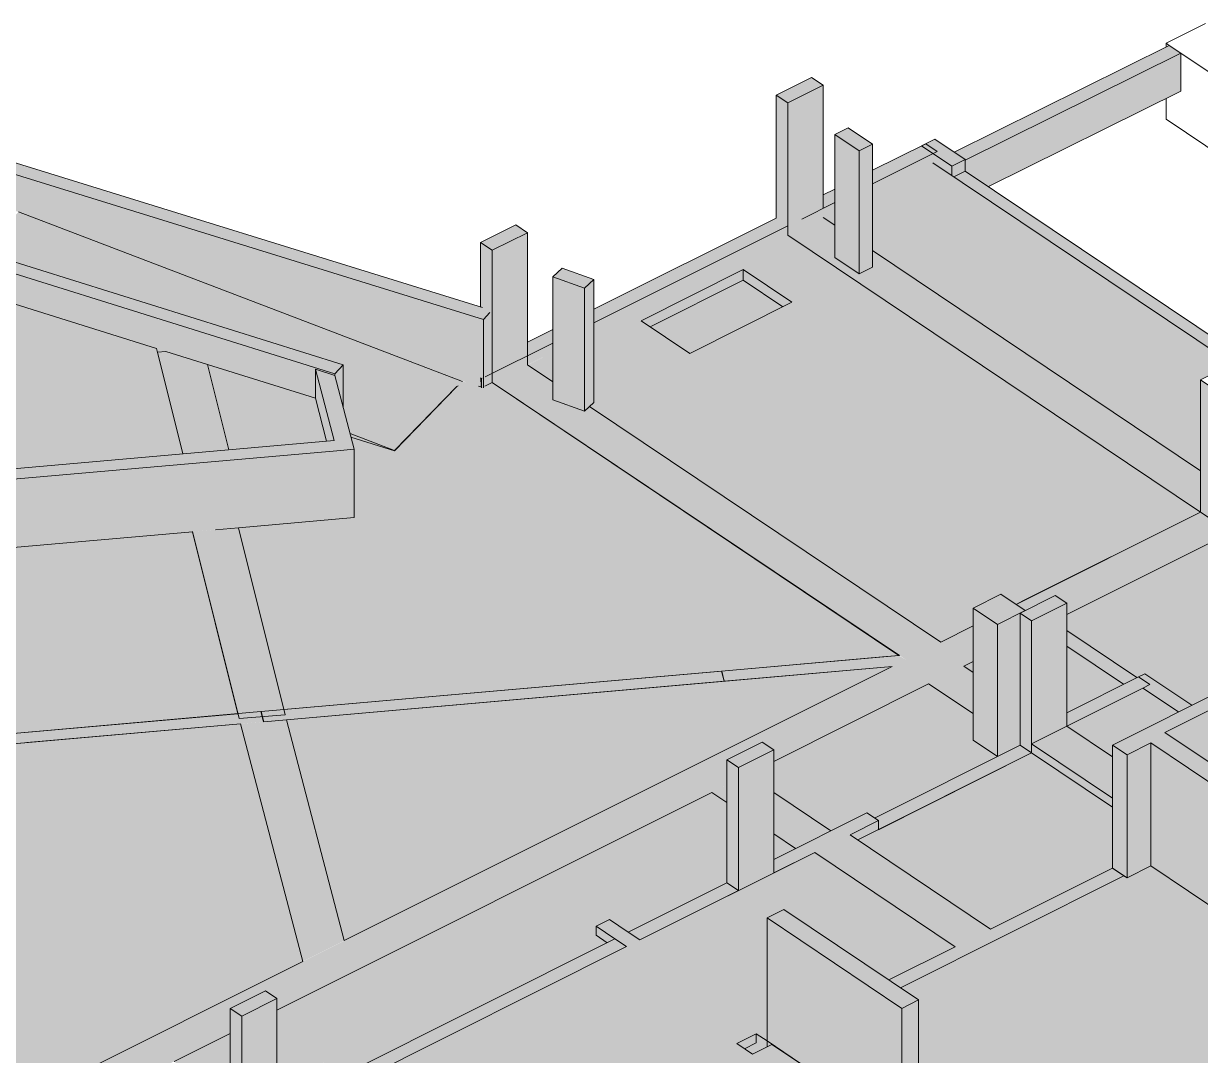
# Model space of a CAD drawing. Extents: x -2131 to 52870, y -3196 to 88043.
# Drawn here: x 15005 to 16270, y 64750 to 65858 of the extents above; entities that cross this region are included whole.
import ezdxf

# ---------------------------------------------------------------- set-up
doc = ezdxf.new("R2010")
doc.units = 0
for name, color, linetype, lineweight in [('A-FLOR', 7, 'Continuous', 25), ('S-BEAM', 7, 'Continuous', 25), ('S-COLS', 7, 'Continuous', 25), ('S-FNDN', 7, 'Continuous', 25)]:
    doc.layers.add(name, color=color, linetype=linetype, lineweight=lineweight)

msp = doc.modelspace()

# ---------------------------------------------------------------- hatches: boundary and pattern name
at = {"layer": 'A-FLOR', "true_color": 0xbfbfbf}
h = msp.add_hatch(color=9, dxfattribs=at)
h.paths.add_polyline_path([(15990.871, 65193.922), (16025.353, 65211.182), (16025.353, 65230.407), (16055.249, 65245.373), (16071.654, 65234.359), (16269.647, 65333.468), (15994.49, 65518.228), (16099.239, 65492.246), (16269.647, 65377.823), (16269.647, 65475.44), (16284.027, 65482.639), (16316.705, 65460.701), (16316.705, 65357.022), (16425.287, 65411.374), (15982.26, 65708.801), (15917.352, 65676.445), (15917.352, 65596.68), (15902.971, 65589.481), (15877.267, 65606.738), (15871.504, 65600.809), (15826.311, 65631.062), (15617.929, 65527.186), (15617.929, 65451.095), (15613.389, 65446.873), (15955.128, 65217.874)], flags=0)
h.paths.add_polyline_path([(15573.933, 65473.312), (15573.933, 65505.255), (15546.963, 65491.385), (15569.24, 65476.457)], flags=0)
h.paths.add_polyline_path([(15720.963, 65503.916), (15668.679, 65539.017), (15778.426, 65593.953), (15830.711, 65558.851), (15820.447, 65553.714)], flags=0)
h.paths.add_polyline_path([(15876.829, 65641.588), (15876.829, 65656.244), (15864.302, 65650), (15868.931, 65646.891)], flags=0)
for points in [[(15404.009, 65399.472), (15470.836, 65468.341), (15472.376, 65469.068), (15477.072, 65473.911), (15000.032, 65655.943), (14958.934, 65613.561), (15348.789, 65491.657), (15349.228, 65444.182), (15356.104, 65417.903), (15363.621, 65415.011)], [(15678.413, 65532.482), (15778.426, 65582.545), (15778.426, 65593.953), (15668.679, 65539.017), (15676.049, 65534.069)], [(15820.977, 65553.979), (15830.711, 65558.851), (15778.426, 65593.953), (15778.426, 65582.545), (15820.447, 65554.334)], [(14716.616, 65355.519), (15176.553, 65395.961), (15148.316, 65509.235), (14923.981, 65579.383), (14716.412, 65356.3)], [(15225.989, 65400.308), (15330.973, 65409.539), (15318.839, 65455.914), (15203.106, 65492.103), (15224.195, 65407.506)], [(15284.997, 65121.281), (15945.597, 65179.433), (15508.349, 65472.477), (15500.91, 65468.753), (15499.314, 65467.022), (15477.072, 65473.911), (15472.376, 65469.068), (15469.873, 65467.348), (15403.861, 65399.472), (15357.1, 65414.094), (15360.527, 65399.345), (15360.527, 65327.662), (15236.256, 65316.736), (15277.388, 65151.793)], [(15404.009, 65399.426), (15404.009, 65399.472), (15356.104, 65417.903), (15357.1, 65414.094), (15403.861, 65399.472)], [(16385.603, 65056.426), (16537.807, 65132.613), (16537.807, 65264.809), (16581.516, 65286.689), (16597.201, 65276.158), (16597.201, 65246.223), (16668.775, 65198.172), (16711.216, 65219.416), (16457.964, 65389.436), (16126.091, 65223.312), (16126.155, 65206.276), (16201.453, 65155.725), (16209.797, 65159.901), (16260.382, 65125.941), (16373.185, 65182.406), (16385.603, 65174.07), (16385.603, 65080.306)], [(14770.725, 65076.011), (15235.562, 65116.93), (15186.795, 65312.386), (14719.65, 65271.215), (14769.601, 65080.306)], [(15349.935, 64873.093), (15938.342, 65167.627), (15287.836, 65110.429), (15308.251, 65032.404)], [(15872.412, 64991.018), (15911.208, 65010.438), (15919.551, 65004.837), (16051.495, 65070.883), (16025.353, 65088.433), (16025.353, 65116.951), (15977.623, 65148.995), (15811.229, 65065.704), (15811.229, 65032.094), (15865.245, 64995.83)], [(16175.072, 65070.565), (16175.072, 65083.238), (16246.001, 65118.742), (16207.834, 65144.366), (16126.091, 65103.449), (16171.881, 65072.707)], [(14884.746, 64640.236), (14946.724, 64671.26), (14946.724, 64690.485), (14976.62, 64705.45), (14993.236, 64694.542), (15305.22, 64850.71), (15238.418, 65106.017), (14773.569, 65065.143), (14883.851, 64643.655)], [(16044.144, 64885.504), (16175.072, 64951.042), (16175.072, 65016.437), (16088.247, 65074.727), (15901.516, 64981.257), (16041.578, 64887.226)], [(15804.012, 64782.156), (15804.012, 64897.499), (15822.177, 64906.591), (15934.978, 64830.863), (16006.297, 64866.562), (15855.329, 64967.915), (15667.422, 64873.856), (15792.501, 64789.883)], [(15657.093, 64520.447), (15950.194, 64667.163), (15870.899, 64720.398), (15849.886, 64709.88), (15824.219, 64727.111), (15845.232, 64737.63), (15809.353, 64761.717), (15788.34, 64751.199), (15771.488, 64762.512), (15792.501, 64773.03), (15653.041, 64866.657), (15359.939, 64719.941), (15407.407, 64688.074), (15407.407, 64698.973), (15451.117, 64720.852), (15466.802, 64710.322), (15466.802, 64680.386), (15554.649, 64621.41), (15554.649, 64589.223), (15654.091, 64522.463)], [(15779.832, 64756.911), (15792.501, 64763.252), (15792.501, 64773.03), (15771.488, 64762.512), (15772.673, 64761.717)]]:
    msp.add_hatch(color=9, dxfattribs=at).paths.add_polyline_path(points, flags=0)
h = msp.add_hatch(color=9, dxfattribs=at)
h.paths.add_polyline_path([(16126.091, 65118.001), (16187.073, 65148.526), (16126.091, 65189.466), (16126.091, 65144.366)], flags=0)
h.paths.add_polyline_path([(16025.353, 65161.301), (16025.353, 65172.886), (16015.467, 65167.938)], flags=0)
h = msp.add_hatch(color=9, dxfattribs=at)
h.paths.add_polyline_path([(15845.018, 64104.938), (16107.247, 64236.205), (16107.247, 64354.914), (15887.116, 64244.724), (15536.484, 64480.121), (15509.426, 64466.576), (15506.203, 64468.74), (15389.864, 64410.505), (15836.826, 64110.437)], flags=0)
h.paths.add_polyline_path([(17008.205, 64287.275), (17008.205, 64398.183), (17016.142, 64402.156), (16823.813, 64531.272), (16823.813, 64411.066), (16958.71, 64320.503)], flags=0)
h.paths.add_polyline_path([(16874.891, 64906.312), (16874.893, 64906.312), (16860.663, 64915.864)], flags=0)
h.paths.add_polyline_path([(16238.207, 64301.761), (16648.794, 64507.294), (16648.794, 64639.472), (16666.96, 64648.565), (16779.746, 64572.846), (16985.996, 64676.092), (16985.996, 64808.263), (17004.161, 64817.356), (17116.942, 64741.641), (17118.795, 64742.569), (17003.464, 64819.994), (16984.713, 64810.608), (16945.387, 64837.009), (16926.316, 64827.463), (16913.357, 64836.162), (16951.181, 64855.096), (16917.373, 64877.792), (16890.884, 64864.532), (16848.403, 64893.052), (16874.891, 64906.312), (16860.664, 64915.863), (16860.663, 64915.864), (16860.663, 64915.865), (16837.136, 64931.66), (16814.43, 64920.295), (16749.402, 64963.952), (16772.107, 64975.317), (16765.903, 64979.482), (16750.755, 64971.899), (16737.684, 64980.675), (16752.832, 64988.257), (16697.978, 65025.083), (16682.83, 65017.501), (16669.759, 65026.276), (16684.907, 65033.858), (16550.224, 65124.277), (16385.603, 65041.874), (16727.673, 64812.224), (16840.477, 64868.69), (16852.894, 64860.353), (16852.894, 64728.157), (16680.326, 64641.776), (16513.016, 64754.099), (16513.016, 64758.534), (16371.058, 64853.838), (16367.273, 64851.944), (16216.302, 64953.298), (16190.758, 64940.512), (16187.49, 64942.705), (15947.398, 64822.524), (15966.919, 64809.419), (15966.919, 64677.146), (15963.2, 64675.285), (16146.963, 64552.267), (16146.963, 64665.928), (16167.399, 64676.157), (16303.011, 64585.114), (16303.021, 64475.233), (16309.651, 64470.782), (16303.011, 64467.458), (16303.011, 64452.906), (16136.915, 64369.764), (16191.73, 64332.964)], flags=0)
h = msp.add_hatch(color=9, dxfattribs=at)
h.paths.add_polyline_path([(15277.629, 64693.292), (15324.798, 64716.903), (15312.881, 64724.903), (15312.881, 64734.681), (15327.262, 64741.879), (15335.605, 64736.278), (15620.363, 64878.817), (15620.363, 64888.595), (15634.744, 64895.794), (15655.004, 64882.192), (15760.967, 64935.233), (15760.967, 65021.487), (15744.705, 65032.404), (15277.629, 64798.603), (15277.629, 64702.965)], flags=0)
h.paths.add_polyline_path([(15227.367, 64702.705), (15227.367, 64773.444), (15167.005, 64743.229), (15209.786, 64714.508)], flags=0)
h.paths.add_polyline_path([(15811.229, 64960.392), (15834.568, 64972.075), (15811.229, 64987.744), (15811.229, 64967.915)], flags=0)
at = {"layer": 'S-BEAM', "true_color": 0xbfbfbf}
for points in [[(15499.314, 65540.357), (15506.196, 65547.823), (15498.266, 65553.169), (14574.674, 65839.213), (14565.721, 65829.498), (15481.922, 65545.743)], [(16016.991, 65711.368), (16248.61, 65826.394), (16236.192, 65834.731), (16005.24, 65720.004), (16016.991, 65712.115)], [(15499.314, 65467.022), (15499.314, 65540.357), (14565.721, 65829.498), (14565.721, 65813.639), (14868.108, 65696.731), (15000.081, 65655.924), (15481.922, 65472.409), (15496.206, 65467.985), (15496.206, 65477.763), (15498.033, 65476.914), (15498.262, 65467.348)], [(16042.048, 65683.07), (16248.61, 65785.653), (16248.61, 65826.394), (16016.991, 65711.142), (16016.991, 65699.892), (16027.713, 65692.694)], [(15339.769, 65481.963), (15348.789, 65491.657), (14320.998, 65813.037), (14311.978, 65803.343), (15245.319, 65511.496)], [(15318.839, 65455.914), (15318.839, 65486.878), (15339.769, 65480.333), (15339.769, 65481.963), (14311.978, 65803.343), (14311.978, 65801.713), (14570.622, 65720.838), (14570.826, 65720.06), (14573.11, 65720.06), (14860.346, 65630.198), (14861.645, 65625.236), (14873.138, 65626.244), (14923.981, 65610.105), (14923.981, 65579.383), (15148.316, 65509.235), (15149.276, 65505.382), (15158.238, 65506.133), (15265.039, 65472.737)], [(16425.287, 65411.374), (16432.477, 65414.973), (16432.929, 65414.67), (16438.033, 65417.225), (16016.991, 65699.892), (16004.696, 65693.738), (16419.925, 65414.973)], [(15499.314, 65467.022), (15501.08, 65468.839), (15501.08, 65478.716), (15506.196, 65484.267), (15506.196, 65547.823), (15499.314, 65540.357), (15499.314, 65467.348)], [(15176.563, 65395.962), (15225.989, 65400.308), (15203.106, 65492.103), (15158.238, 65506.133), (15149.276, 65505.382), (15175.719, 65399.345)], [(15348.789, 65445.86), (15348.789, 65491.657), (15339.769, 65481.963), (15340.206, 65478.663), (15348.716, 65446.136)], [(15953.027, 65174.978), (15990.871, 65193.922), (15613.389, 65446.873), (15607.879, 65441.748), (15573.933, 65454.014), (15573.933, 65473.312), (15546.599, 65491.629), (15508.688, 65472.73), (15946.289, 65179.494)], [(15341.742, 65399.345), (15360.527, 65400.997), (15339.769, 65480.333), (15318.839, 65486.878), (15341.709, 65399.472)], [(15330.973, 65409.539), (15338.892, 65410.235), (15318.839, 65485.43), (15318.839, 65455.914), (15330.791, 65410.235)], [(15497.465, 65467.136), (15497.465, 65476.914), (15496.206, 65477.763), (15496.279, 65467.936), (15497.151, 65467.348)], [(14538.052, 65328.678), (15341.742, 65399.345), (15338.892, 65410.235), (14535.202, 65339.568), (14535.511, 65338.389)], [(14556.808, 65256.993), (15341.742, 65326.011), (15341.742, 65399.345), (14538.052, 65328.678), (14554.224, 65266.868)], [(15176.553, 65395.961), (15176.563, 65395.962), (15175.71, 65399.345)], [(15341.742, 65326.011), (15360.527, 65327.662), (15360.527, 65400.997), (15341.742, 65399.345), (15341.742, 65327.662)], [(16126.091, 65223.312), (16302.324, 65311.528), (16269.647, 65333.467), (16078.913, 65237.992), (16088.65, 65231.455), (16113.673, 65243.981), (16126.091, 65235.645)], [(15249.645, 65112.752), (15262.032, 65113.79), (15260.631, 65119.136), (15284.997, 65121.281), (15236.256, 65316.634), (15186.82, 65312.389), (15235.562, 65116.93), (15260.278, 65119.105), (15256.637, 65116.93)], [(16187.073, 65148.526), (16201.453, 65155.725), (16126.091, 65206.276), (16126.091, 65189.466), (16180.288, 65153.081)], [(15758.168, 65151.793), (15938.405, 65167.659), (15953.027, 65174.978), (15945.597, 65179.433), (15755.316, 65162.683), (15758.161, 65151.822)], [(15945.597, 65179.433), (15946.289, 65179.494), (15945.507, 65179.494)], [(15263.484, 65108.247), (15758.168, 65151.793), (15755.316, 65162.683), (15260.631, 65119.136), (15261.209, 65116.93)], [(16025.353, 65116.951), (16025.353, 65161.301), (16015.467, 65167.938), (15977.623, 65148.995), (16015.467, 65123.588)], [(16126.091, 65103.449), (16215.403, 65148.155), (16202.985, 65156.491), (16126.091, 65118.001), (16126.091, 65108.223)], [(16246.001, 65118.742), (16260.382, 65125.941), (16209.783, 65159.894), (16202.985, 65156.491), (16215.403, 65148.155), (16207.834, 65144.366), (16239.904, 65122.836)], [(14773.569, 65065.143), (15263.122, 65108.247), (15261.678, 65113.76), (15249.645, 65112.752), (15260.278, 65119.105), (14770.725, 65076.011), (14773.284, 65066.233)], [(15305.219, 64850.71), (15349.935, 64873.093), (15287.836, 65110.388), (15238.418, 65106.017), (15304.193, 64854.633)], [(15263.13, 65108.216), (15263.484, 65108.247), (15263.122, 65108.247)], [(16175.072, 65026.215), (16175.072, 65070.565), (16126.091, 65103.449), (16088.247, 65084.505), (16126.091, 65059.099)], [(15923.625, 64992.324), (16088.247, 65074.727), (16075.829, 65083.064), (15919.971, 65004.555), (15923.625, 65002.102), (15923.625, 64997.098)], [(16175.072, 65016.437), (16175.072, 65026.215), (16088.247, 65084.505), (16088.247, 65074.727), (16126.091, 65049.321)], [(15811.229, 64945.84), (15923.625, 65002.102), (15911.208, 65010.438), (15811.229, 64960.392), (15811.229, 64950.615)], [(15901.516, 64981.257), (15923.625, 64992.324), (15923.625, 65002.102), (15893.173, 64986.858), (15897.442, 64983.992)], [(16006.3, 64866.561), (16044.144, 64885.504), (15893.173, 64986.858), (15855.329, 64967.915), (16006.297, 64866.562)], [(15947.398, 64822.524), (16187.49, 64942.705), (16175.072, 64951.042), (16006.3, 64866.561), (16006.297, 64866.559), (15934.981, 64830.861), (15939.816, 64827.615)], [(15667.422, 64873.856), (15773.385, 64926.897), (15760.967, 64935.233), (15655.004, 64882.192), (15663.348, 64876.591)], [(15347.522, 64728.278), (15632.28, 64870.817), (15620.363, 64878.817), (15335.605, 64736.278), (15343.949, 64730.677)], [(15359.939, 64719.941), (15653.041, 64866.657), (15640.623, 64874.994), (15347.522, 64728.278), (15348.023, 64727.941)], [(15804.012, 64765.303), (15804.012, 64782.156), (15667.422, 64873.856), (15653.041, 64866.657), (15803.272, 64765.8)], [(15788.34, 64751.199), (15804.012, 64759.043), (15804.012, 64765.303), (15792.501, 64773.03), (15792.501, 64763.252), (15779.832, 64756.911), (15786.053, 64752.734)]]:
    msp.add_hatch(color=9, dxfattribs=at).paths.add_polyline_path(points, flags=0)
h = msp.add_hatch(color=9, dxfattribs=at)
h.paths.add_polyline_path([(15497.465, 65476.914), (15497.465, 65477.373), (15496.206, 65477.763)], flags=0)
h.paths.add_polyline_path([(15501.08, 65478.716), (15508.754, 65482.542), (15506.196, 65484.267), (15503.126, 65480.936)], flags=0)
h.paths.add_polyline_path([(15546.665, 65501.44), (15573.933, 65515.032), (15573.933, 65529.559), (15546.665, 65515.966), (15546.665, 65503.916)], flags=0)
h.paths.add_polyline_path([(15617.929, 65536.964), (15826.311, 65640.84), (15813.892, 65649.176), (15617.929, 65551.491)], flags=0)
h.paths.add_polyline_path([(15841.28, 65648.302), (15876.829, 65666.099), (15876.829, 65680.549), (15864.18, 65674.244), (15864.18, 65659.767), (15852.729, 65654.034)], flags=0)
h.paths.add_polyline_path([(15917.352, 65686.223), (15986.896, 65720.89), (15974.509, 65729.241), (15917.352, 65700.749), (15917.352, 65686.387)], flags=0)
h = msp.add_hatch(color=9, dxfattribs=at)
h.paths.add_polyline_path([(15497.465, 65467.136), (15498.033, 65467.419), (15498.033, 65477.197), (15497.465, 65476.914), (15497.465, 65467.348)], flags=0)
h.paths.add_polyline_path([(15501.08, 65468.839), (15573.933, 65505.255), (15573.933, 65515.032), (15501.08, 65478.716), (15501.08, 65472.692)], flags=0)
h.paths.add_polyline_path([(15720.963, 65503.916), (15820.977, 65553.979), (15778.426, 65582.545), (15678.413, 65532.482), (15718.525, 65505.553)], flags=0)
h.paths.add_polyline_path([(15617.929, 65527.186), (15826.311, 65631.062), (15826.311, 65640.84), (15617.929, 65536.964)], flags=0)
h.paths.add_polyline_path([(15841.28, 65638.524), (15876.829, 65656.244), (15876.829, 65666.022), (15841.28, 65648.302)], flags=0)
h.paths.add_polyline_path([(15917.352, 65676.445), (15982.26, 65708.801), (15982.26, 65718.579), (15917.352, 65686.223)], flags=0)
h = msp.add_hatch(color=9, dxfattribs=at)
h.paths.add_polyline_path([(16269.647, 65333.468), (16269.647, 65377.823), (16099.239, 65492.246), (15994.49, 65518.228), (16258.929, 65340.665)], flags=0)
h.paths.add_polyline_path([(15871.504, 65600.809), (15877.267, 65606.738), (15876.829, 65607.032), (15876.829, 65641.588), (15863.987, 65649.843), (15826.418, 65631.083), (15830.711, 65628.201)], flags=0)
h = msp.add_hatch(color=9, dxfattribs=at)
h.paths.add_polyline_path([(14883.95, 64617.063), (14946.724, 64648.485), (14946.724, 64671.26), (14856.173, 64625.933), (14857.96, 64624.734), (14866.426, 64628.828), (14880.868, 64619.133)], flags=0)
h.paths.add_polyline_path([(15009.998, 64664.637), (15227.367, 64773.444), (15227.367, 64800.329), (15265.211, 64819.272), (15277.629, 64810.935), (15277.629, 64798.603), (15760.967, 65040.545), (15760.967, 65067.429), (15798.811, 65086.373), (15811.229, 65078.036), (15811.229, 65065.704), (16025.353, 65172.886), (16025.353, 65211.182), (14993.236, 64694.295), (15002.762, 64687.9), (15002.762, 64669.495), (15008.716, 64665.497)], flags=0)
h.paths.add_polyline_path([(16081.392, 65227.822), (16088.247, 65231.726), (16078.913, 65237.992), (16071.654, 65234.359), (16081.389, 65227.824)], flags=0)
h = msp.add_hatch(color=9, dxfattribs=at)
h.paths.add_polyline_path([(15834.568, 64972.075), (15872.412, 64991.018), (15811.229, 65032.094), (15811.229, 64987.744)], flags=0)
h.paths.add_polyline_path([(15760.967, 65021.487), (15760.967, 65040.545), (15744.705, 65032.404), (15751.266, 65027.999)], flags=0)
at = {"layer": 'S-COLS', "true_color": 0x8080ff}
for points in [[(15826.339, 65773.017), (15864.18, 65791.963), (15851.761, 65800.298), (15813.92, 65781.353)], [(15508.754, 65614.738), (15546.599, 65633.681), (15534.277, 65641.987), (15496.366, 65623.089), (15508.268, 65615.066)]]:
    msp.add_hatch(color=171, dxfattribs=at).paths.add_polyline_path(points, flags=0)
at = {"layer": 'S-COLS', "true_color": 0xc0c0c0}
for points in [[(15826.339, 65631.044), (15826.339, 65773.017), (15813.92, 65781.353), (15813.92, 65649.157), (15826.311, 65640.84), (15826.311, 65631.062)], [(15826.339, 65631.044), (15841.28, 65638.524), (15841.28, 65648.302), (15864.18, 65659.767), (15864.18, 65791.963), (15826.339, 65773.017), (15826.339, 65631.076)], [(15902.971, 65589.481), (15902.971, 65721.677), (15876.829, 65739.228), (15877.267, 65606.738)], [(16002.61, 65704.916), (16016.598, 65712.378), (15984.27, 65734.031), (15974.59, 65729.186), (15986.896, 65720.89), (15982.26, 65718.579), (15996.701, 65708.884)], [(15902.971, 65589.481), (15917.352, 65596.68), (15917.352, 65728.876), (15902.971, 65721.677), (15902.971, 65633.175)], [(16002.61, 65695.138), (16002.61, 65704.916), (15982.26, 65718.579), (15982.26, 65708.801), (16002.268, 65695.368)], [(16004.696, 65693.738), (16016.991, 65699.892), (16016.991, 65712.115), (16002.61, 65704.584), (16002.61, 65695.138), (16003.278, 65694.69)], [(15508.754, 65482.542), (15546.665, 65501.44), (15546.599, 65633.603), (15508.754, 65614.738), (15508.754, 65491.385)], [(15508.754, 65482.542), (15508.754, 65614.738), (15496.366, 65623.089), (15496.366, 65553.757), (15499.314, 65552.462), (15506.196, 65547.823), (15506.196, 65484.267), (15508.268, 65482.87)], [(15607.879, 65441.748), (15607.879, 65573.944), (15573.933, 65586.21), (15573.933, 65454.014), (15601.144, 65444.182)], [(15607.879, 65441.748), (15617.929, 65451.095), (15617.929, 65583.291), (15607.879, 65573.944), (15607.879, 65443.807)], [(16302.324, 65311.528), (16302.324, 65453.502), (16269.647, 65475.44), (16269.648, 65333.465), (16284.027, 65323.812)], [(16088.247, 65074.727), (16088.247, 65216.701), (16075.829, 65225.038), (16075.829, 65083.064), (16086.151, 65076.134)], [(16088.247, 65084.505), (16126.091, 65103.449), (16126.091, 65235.645), (16088.247, 65216.701), (16088.247, 65092.229)], [(16344.003, 65021.05), (16385.603, 65041.874), (16385.603, 65174.07), (16231.2, 65096.781), (16329.697, 65030.654)], [(15773.385, 64926.897), (15811.229, 64945.84), (15811.229, 65078.036), (15773.385, 65059.093), (15773.385, 64931.671)], [(16190.758, 64940.512), (16190.758, 65072.707), (16175.072, 65083.238), (16175.072, 64951.042), (16188.703, 64941.891)], [(16190.758, 64940.512), (16216.302, 64953.298), (16216.302, 65085.494), (16190.758, 65072.707), (16190.758, 64942.705)], [(16367.273, 64851.944), (16367.273, 64984.14), (16216.302, 65085.494), (16216.302, 64953.298), (16352.323, 64861.981)], [(15773.385, 64926.897), (15773.385, 65059.093), (15760.967, 65067.429), (15761.375, 64934.96), (15769.311, 64929.632)], [(15948.754, 64668.13), (15948.754, 64800.326), (15804.012, 64897.499), (15804.012, 64765.303), (15935.21, 64677.223)], [(15653.041, 64866.657), (15667.422, 64873.856), (15634.744, 64895.794), (15620.363, 64888.595), (15649.493, 64869.039)], [(15632.28, 64870.817), (15640.623, 64874.994), (15620.363, 64888.595), (15620.363, 64878.817), (15630.493, 64872.017)], [(15239.785, 64659.796), (15277.629, 64678.74), (15277.629, 64810.935), (15239.785, 64791.992), (15239.785, 64664.571)], [(15948.754, 64668.13), (15966.919, 64677.223), (15966.919, 64809.419), (15948.754, 64800.326), (15948.754, 64675.285)], [(15239.785, 64659.796), (15239.785, 64791.992), (15227.367, 64800.329), (15227.367, 64668.133), (15235.711, 64662.531)]]:
    msp.add_hatch(color=9, dxfattribs=at).paths.add_polyline_path(points, flags=0)
at = {"layer": 'S-COLS', "lineweight": 9, "true_color": 0x8080ff}
for points in [[(15902.971, 65721.677), (15917.352, 65728.876), (15891.209, 65746.426), (15876.829, 65739.228), (15892.249, 65728.876)], [(15607.879, 65573.944), (15617.929, 65583.291), (15583.983, 65595.557), (15573.933, 65586.21), (15582.01, 65583.291)], [(16051.495, 65212.857), (16081.389, 65227.824), (16055.249, 65245.373), (16025.353, 65230.407), (16051.492, 65212.859)], [(16088.247, 65216.701), (16126.091, 65235.645), (16113.673, 65243.981), (16075.829, 65225.038), (16081.392, 65221.303)], [(16367.273, 64984.14), (16385.438, 64993.232), (16231.2, 65096.781), (16385.603, 65174.07), (16373.185, 65182.406), (16175.072, 65083.238), (16190.758, 65072.707), (16216.302, 65085.494), (16358.805, 64989.825)], [(15773.385, 65059.093), (15811.229, 65078.036), (15798.811, 65086.373), (15760.967, 65067.429), (15768.802, 65062.169)], [(15948.754, 64800.326), (15966.919, 64809.419), (15822.177, 64906.591), (15804.012, 64897.499), (15930.103, 64812.848)], [(15239.785, 64791.992), (15277.629, 64810.935), (15265.211, 64819.272), (15227.367, 64800.329), (15237.682, 64793.404)]]:
    msp.add_hatch(color=171, dxfattribs=at).paths.add_polyline_path(points, flags=0)
at = {"layer": 'S-COLS', "true_color": 0x0080ff}
for points in [[(16051.495, 65070.883), (16051.492, 65212.859), (16025.353, 65230.407), (16025.353, 65088.433), (16049.687, 65072.097)], [(16051.495, 65070.883), (16075.829, 65083.064), (16075.829, 65225.038), (16051.495, 65212.857), (16051.495, 65074.727)]]:
    msp.add_hatch(color=150, dxfattribs=at).paths.add_polyline_path(points, flags=0)
at = {"layer": 'S-COLS', "true_color": 0xc0c0c0}
h = msp.add_hatch(color=9, dxfattribs=at)
h.paths.add_polyline_path([(15849.886, 64709.88), (15870.899, 64720.398), (15845.232, 64737.63), (15845.232, 64727.852), (15832.563, 64721.51), (15840.128, 64716.43)], flags=0)
h.paths.add_polyline_path([(15804.012, 64759.043), (15809.353, 64761.717), (15804.012, 64765.303), (15804.012, 64761.717)], flags=0)

# ---------------------------------------------------------------- linework, layer by layer
at = {"layer": 'A-FLOR', "lineweight": 9}
for p, q in [((16425.287, 65411.374), (15982.26, 65708.801)), ((15477.072, 65473.911), (15000.032, 65655.943)), ((15668.679, 65539.017), (15778.426, 65593.953)), ((15778.426, 65593.953), (15830.711, 65558.851)), ((15778.426, 65582.545), (15778.426, 65593.953)), ((15148.316, 65509.235), (14923.981, 65579.383)), ((15778.426, 65582.545), (15678.413, 65532.482)), ((15820.977, 65553.979), (15778.426, 65582.545)), ((15830.711, 65558.851), (15720.963, 65503.916)), ((15720.963, 65503.916), (15668.679, 65539.017)), ((15176.553, 65395.961), (15148.316, 65509.235)), ((15318.839, 65455.914), (15203.106, 65492.103)), ((15203.106, 65492.103), (15225.989, 65400.308)), ((15546.599, 65491.629), (15573.933, 65473.312)), ((15470.836, 65468.341), (15404.009, 65399.426)), ((15404.009, 65399.472), (15470.753, 65468.302)), ((15470.753, 65468.302), (15472.376, 65469.068)), ((15496.279, 65467.936), (15494.212, 65468.603)), ((15498.163, 65467.379), (15498.102, 65467.348)), ((15508.778, 65472.692), (15500.91, 65468.753)), ((15945.597, 65179.433), (15508.778, 65472.692)), ((15330.973, 65409.539), (15318.839, 65455.914)), ((15613.389, 65446.873), (15990.871, 65193.922)), ((15356.104, 65417.903), (15404.009, 65399.472)), ((15404.009, 65399.426), (15357.1, 65414.094)), ((16457.964, 65389.436), (16126.091, 65223.312)), ((15360.527, 65327.662), (15236.256, 65316.736)), ((16071.654, 65234.359), (16269.647, 65333.467)), ((15236.256, 65316.736), (15284.997, 65121.281)), ((15186.82, 65312.389), (14719.625, 65271.309)), ((15235.562, 65116.93), (15186.82, 65312.389)), ((15990.871, 65193.922), (16025.353, 65211.182)), ((16126.091, 65206.319), (16201.453, 65155.725)), ((16187.073, 65148.526), (16126.091, 65189.466)), ((15779.328, 65164.797), (15945.597, 65179.433)), ((15284.997, 65121.281), (15779.329, 65164.797)), ((15938.342, 65167.627), (15287.836, 65110.429)), ((15349.935, 64873.093), (15938.342, 65167.627)), ((16025.353, 65172.886), (16015.467, 65167.938)), ((16015.467, 65167.938), (16025.353, 65161.301)), ((15977.623, 65148.995), (15811.229, 65065.704)), ((16025.353, 65116.951), (15977.623, 65148.995)), ((16207.834, 65144.366), (16126.091, 65103.449)), ((16246.001, 65118.742), (16207.834, 65144.366)), ((14770.725, 65076.011), (15235.562, 65116.93)), ((15238.418, 65106.017), (15008.716, 65085.82)), ((15305.22, 64850.71), (15238.418, 65106.017)), ((15287.836, 65110.429), (15349.935, 64873.093)), ((16126.091, 65103.449), (16175.072, 65070.565)), ((15005.996, 65085.581), (14773.569, 65065.143)), ((16088.247, 65074.727), (15901.516, 64981.257)), ((15919.551, 65004.837), (16075.829, 65083.064)), ((16175.072, 65016.437), (16088.247, 65074.727)), ((15744.705, 65032.404), (15277.629, 64798.603)), ((15760.967, 65021.487), (15744.705, 65032.404)), ((15811.229, 65032.094), (15872.412, 64991.018)), ((15834.568, 64972.075), (15811.229, 64987.744)), ((15855.329, 64967.915), (15667.422, 64873.856)), ((16006.297, 64866.562), (15855.329, 64967.915)), ((16216.302, 64953.298), (16190.758, 64940.512)), ((16367.273, 64851.944), (16216.302, 64953.298)), ((16187.49, 64942.705), (15947.398, 64822.524)), ((16190.758, 64940.512), (16187.49, 64942.705)), ((15653.041, 64866.657), (15359.939, 64719.941)), ((15934.978, 64830.863), (16006.297, 64866.562)), ((14993.025, 64694.437), (15305.22, 64850.71)), ((15227.367, 64773.444), (15167.005, 64743.229)), ((15771.488, 64762.512), (15792.501, 64773.03)), ((15792.501, 64773.03), (15792.501, 64763.252)), ((15788.34, 64751.199), (15771.488, 64762.512)), ((15792.501, 64763.252), (15779.832, 64756.911)), ((15809.353, 64761.717), (15788.34, 64751.199)), ((15845.232, 64737.63), (15809.353, 64761.717))]:
    msp.add_line(p, q, dxfattribs=at)
at = {"layer": 'S-BEAM', "lineweight": 9}
for p, q in [((15498.266, 65553.169), (14574.674, 65839.213)), ((16236.192, 65834.731), (16005.212, 65720.022)), ((16236.192, 65834.731), (16248.61, 65826.394)), ((14565.721, 65829.498), (15499.314, 65540.357)), ((16248.61, 65826.394), (16016.991, 65711.368)), ((16248.61, 65826.394), (16248.61, 65785.653)), ((15348.789, 65491.657), (14320.998, 65813.037)), ((14311.978, 65803.343), (15339.769, 65481.963)), ((16042.048, 65683.07), (16248.61, 65785.653)), ((15917.352, 65700.749), (15974.509, 65729.241)), ((15986.896, 65720.89), (15917.352, 65686.223)), ((15974.509, 65729.241), (15986.896, 65720.89)), ((16016.991, 65699.892), (16004.696, 65693.738)), ((16016.991, 65699.892), (16438.033, 65417.225)), ((15864.18, 65674.244), (15876.829, 65680.549)), ((15876.829, 65666.022), (15841.28, 65648.302)), ((15617.929, 65551.491), (15813.974, 65649.217)), ((15876.829, 65641.588), (15864.302, 65650)), ((15826.339, 65640.854), (15617.929, 65536.964)), ((15826.391, 65631.102), (16269.647, 65333.468)), ((16269.647, 65377.823), (15917.352, 65614.378)), ((15506.196, 65547.823), (15499.314, 65540.357)), ((15499.314, 65540.357), (15499.314, 65467.022)), ((15546.61, 65515.939), (15573.933, 65529.559)), ((15149.276, 65505.382), (15158.238, 65506.133)), ((15149.276, 65505.382), (15176.563, 65395.962)), ((15158.238, 65506.133), (15203.108, 65492.102)), ((15573.933, 65515.032), (15501.08, 65478.716)), ((15203.108, 65492.102), (15225.999, 65400.309)), ((15348.789, 65491.657), (15339.769, 65481.963)), ((15348.789, 65445.86), (15348.789, 65491.657)), ((15573.933, 65473.312), (15546.963, 65491.385)), ((15339.769, 65480.333), (15318.839, 65486.878)), ((15318.839, 65486.878), (15338.892, 65410.235)), ((15318.839, 65486.878), (15318.839, 65455.914)), ((15339.769, 65481.963), (15339.769, 65480.333)), ((15360.527, 65400.997), (15339.769, 65480.333)), ((15497.465, 65476.914), (15496.206, 65477.763)), ((15498.033, 65477.197), (15497.465, 65476.914)), ((15497.465, 65467.136), (15497.465, 65476.914)), ((15508.688, 65472.73), (15946.289, 65179.494)), ((15990.871, 65193.922), (15613.389, 65446.873)), ((15338.892, 65410.235), (14716.616, 65355.519)), ((14538.052, 65328.678), (15341.742, 65399.345)), ((15341.742, 65399.345), (15360.527, 65400.997)), ((15360.527, 65400.997), (15360.527, 65327.662)), ((16269.647, 65333.467), (16078.913, 65237.992)), ((16302.324, 65311.528), (16269.647, 65333.467)), ((15211.699, 65314.576), (15236.28, 65316.636)), ((15286.357, 65115.828), (15236.28, 65316.636)), ((15186.795, 65312.489), (15236.871, 65111.681)), ((16126.091, 65223.312), (16302.324, 65311.528)), ((16078.913, 65237.992), (16071.654, 65234.359)), ((16025.353, 65211.182), (15990.871, 65193.922)), ((16201.453, 65155.725), (16126.091, 65206.319)), ((16126.091, 65189.466), (16187.073, 65148.526)), ((15927.987, 65177.883), (15779.329, 65164.797)), ((15945.597, 65179.433), (15927.987, 65177.883)), ((15946.289, 65179.494), (15945.597, 65179.433)), ((15755.316, 65162.683), (15260.631, 65119.136)), ((15938.342, 65167.627), (15349.935, 64873.093)), ((15779.329, 65164.797), (15755.252, 65162.677)), ((15755.252, 65162.677), (15758.104, 65151.788)), ((15758.168, 65151.793), (15755.316, 65162.683)), ((15758.104, 65151.788), (15938.405, 65167.659)), ((15938.405, 65167.659), (15938.342, 65167.627)), ((16015.467, 65167.938), (16025.353, 65172.886)), ((16025.353, 65161.301), (16015.467, 65167.938)), ((15263.484, 65108.247), (15758.168, 65151.793)), ((15811.229, 65065.704), (15977.623, 65148.995)), ((15977.623, 65148.995), (16025.353, 65116.951)), ((16202.985, 65156.491), (16126.091, 65118.001)), ((16209.797, 65159.901), (16202.985, 65156.491)), ((16202.985, 65156.491), (16215.403, 65148.155)), ((16202.985, 65156.491), (16215.403, 65148.155)), ((16260.382, 65125.941), (16209.797, 65159.901)), ((16126.091, 65103.449), (16207.834, 65144.366)), ((16215.403, 65148.155), (16207.834, 65144.366)), ((16207.834, 65144.366), (16215.403, 65148.155)), ((16207.834, 65144.366), (16246.001, 65118.742)), ((15260.278, 65119.105), (14770.725, 65076.011)), ((15236.871, 65111.681), (15286.357, 65115.828)), ((15263.13, 65108.216), (15260.278, 65119.105)), ((15260.631, 65119.136), (15263.484, 65108.247)), ((14773.575, 65065.121), (15238.412, 65106.04)), ((15238.412, 65106.042), (15305.219, 64850.71)), ((15287.846, 65110.389), (15263.484, 65108.247)), ((15349.935, 64873.093), (15287.846, 65110.389)), ((16126.091, 65103.449), (16088.247, 65084.505)), ((16175.072, 65070.565), (16126.091, 65103.449)), ((16075.829, 65083.064), (15919.552, 65004.837)), ((15923.625, 64992.324), (16088.247, 65074.727)), ((16088.247, 65074.727), (16075.829, 65083.064)), ((16088.247, 65084.505), (16175.072, 65026.215)), ((16088.247, 65084.505), (16088.247, 65074.727)), ((15277.629, 64798.603), (15744.705, 65032.404)), ((15744.705, 65032.404), (15760.967, 65021.487)), ((15872.412, 64991.018), (15811.229, 65032.094)), ((15911.208, 65010.438), (15811.229, 64960.392)), ((15911.208, 65010.438), (15923.625, 65002.102)), ((15893.173, 64986.858), (15923.625, 65002.102)), ((15923.625, 65002.102), (15923.625, 64992.324)), ((15811.229, 64987.744), (15834.568, 64972.075)), ((16044.144, 64885.504), (15893.173, 64986.858)), ((15811.229, 64945.84), (15855.329, 64967.915)), ((15855.329, 64967.915), (16006.3, 64866.561)), ((16175.072, 64951.042), (16044.144, 64885.504)), ((16187.49, 64942.705), (16175.072, 64951.042)), ((15760.967, 64935.233), (15655.004, 64882.192)), ((15760.967, 64935.233), (15773.385, 64926.897)), ((15947.398, 64822.524), (16187.49, 64942.705)), ((15667.422, 64873.856), (15773.385, 64926.897)), ((15640.623, 64874.994), (15347.522, 64728.278)), ((15632.28, 64870.817), (15620.363, 64878.817)), ((15640.623, 64874.994), (15653.041, 64866.657)), ((15667.422, 64873.856), (15655.004, 64882.192)), ((15359.939, 64719.941), (15653.041, 64866.657)), ((16006.3, 64866.561), (15934.981, 64830.861)), ((15305.219, 64850.71), (14993.025, 64694.437)), ((15167.005, 64743.229), (15227.367, 64773.444)), ((15804.012, 64765.303), (15792.501, 64773.03)), ((15804.012, 64759.043), (15804.012, 64765.303))]:
    msp.add_line(p, q, dxfattribs=at)
at = {"layer": 'S-COLS', "lineweight": 18}
for p, q in [((15851.761, 65800.298), (15813.92, 65781.353)), ((15864.18, 65791.963), (15851.761, 65800.298)), ((15813.92, 65781.353), (15826.339, 65773.017)), ((15826.339, 65773.017), (15864.18, 65791.963)), ((15891.209, 65746.426), (15876.829, 65739.228)), ((15917.352, 65728.876), (15891.209, 65746.426)), ((15876.829, 65739.228), (15902.971, 65721.677)), ((15902.971, 65721.677), (15917.352, 65728.876)), ((15534.277, 65641.987), (15496.366, 65623.089)), ((15508.754, 65614.738), (15546.665, 65633.636)), ((15546.665, 65633.636), (15534.277, 65641.987)), ((15496.366, 65623.089), (15508.754, 65614.738)), ((15583.983, 65595.557), (15573.933, 65586.21)), ((15617.929, 65583.291), (15583.983, 65595.557)), ((15573.933, 65586.21), (15607.879, 65573.944)), ((15607.879, 65573.944), (15617.929, 65583.291)), ((16284.027, 65482.639), (16269.647, 65475.44)), ((16269.647, 65475.44), (16302.324, 65453.502)), ((16055.249, 65245.373), (16025.353, 65230.407)), ((16081.392, 65227.822), (16055.249, 65245.373)), ((16113.673, 65243.981), (16075.829, 65225.038)), ((16126.091, 65235.645), (16113.673, 65243.981)), ((16025.353, 65230.407), (16051.495, 65212.857)), ((16051.495, 65212.857), (16081.392, 65227.822)), ((16075.829, 65225.038), (16088.247, 65216.701)), ((16088.247, 65216.701), (16126.091, 65235.645)), ((16373.185, 65182.406), (16175.072, 65083.238)), ((16231.2, 65096.781), (16385.603, 65174.07)), ((15798.811, 65086.373), (15760.967, 65067.429)), ((15811.229, 65078.036), (15798.811, 65086.373)), ((16385.438, 64993.232), (16231.2, 65096.781)), ((15773.385, 65059.093), (15811.229, 65078.036)), ((16175.072, 65083.238), (16190.758, 65072.707)), ((16190.758, 65072.707), (16216.302, 65085.494)), ((16216.302, 65085.494), (16367.273, 64984.14)), ((15760.967, 65067.429), (15773.385, 65059.093)), ((15822.177, 64906.591), (15804.012, 64897.499)), ((15804.012, 64897.499), (15948.754, 64800.326)), ((15966.919, 64809.419), (15822.177, 64906.591)), ((15265.211, 64819.272), (15227.367, 64800.329)), ((15239.785, 64791.992), (15277.629, 64810.935)), ((15277.629, 64810.935), (15265.211, 64819.272)), ((15948.754, 64800.326), (15966.919, 64809.419)), ((15227.367, 64800.329), (15239.785, 64791.992))]:
    msp.add_line(p, q, dxfattribs=at)
at = {"layer": 'S-COLS', "lineweight": 9}
for p, q in [((15813.92, 65781.353), (15813.92, 65649.157)), ((15864.18, 65791.963), (15864.18, 65659.717)), ((15826.339, 65773.017), (15826.339, 65631.044)), ((15876.829, 65739.228), (15876.829, 65607.032)), ((15969.932, 65726.854), (15984.313, 65734.053)), ((15984.313, 65734.053), (16016.991, 65712.115)), ((15902.971, 65721.677), (15902.971, 65589.481)), ((15917.352, 65596.68), (15917.352, 65728.876)), ((16002.61, 65704.916), (15969.932, 65726.854)), ((16016.991, 65712.115), (16002.61, 65704.916)), ((16016.991, 65712.115), (16016.991, 65699.892)), ((16002.61, 65704.916), (16002.61, 65695.138)), ((15546.665, 65633.636), (15546.665, 65491.662)), ((15496.366, 65553.757), (15496.366, 65623.089)), ((15508.754, 65614.738), (15508.754, 65472.686)), ((15902.971, 65589.481), (15876.829, 65607.032)), ((15917.352, 65596.68), (15902.971, 65589.481)), ((15573.933, 65586.21), (15573.933, 65454.014)), ((15617.929, 65583.291), (15617.929, 65451.095)), ((15607.879, 65573.944), (15607.879, 65441.748)), ((15546.599, 65491.629), (15546.665, 65491.662)), ((16269.647, 65475.44), (16269.647, 65333.467)), ((15607.879, 65441.748), (15573.933, 65454.014)), ((15617.929, 65451.095), (15607.879, 65441.748)), ((16025.353, 65230.407), (16025.353, 65088.433)), ((16075.829, 65225.038), (16075.829, 65083.064)), ((16126.091, 65235.645), (16126.091, 65103.449)), ((16051.495, 65212.857), (16051.495, 65070.883)), ((16088.247, 65216.701), (16088.247, 65084.505)), ((16025.353, 65088.433), (16051.495, 65070.883)), ((15811.229, 65078.036), (15811.229, 64945.84)), ((16051.495, 65070.883), (16075.829, 65083.064)), ((16088.247, 65084.505), (16088.247, 65074.727)), ((16175.072, 64951.042), (16175.072, 65083.238)), ((16216.302, 65085.494), (16216.302, 64953.298)), ((15760.967, 65067.429), (15760.967, 64935.233)), ((16190.758, 65072.707), (16190.758, 64940.512)), ((15773.385, 65059.093), (15773.385, 64926.897)), ((16187.49, 64942.705), (16175.072, 64951.042)), ((16190.758, 64940.512), (16175.072, 64951.042)), ((16216.302, 64953.298), (16190.758, 64940.512)), ((16216.302, 64953.298), (16190.758, 64940.512)), ((16367.273, 64851.944), (16216.302, 64953.298)), ((16367.273, 64851.944), (16216.302, 64953.298)), ((16190.758, 64940.512), (16187.49, 64942.705)), ((15804.012, 64897.499), (15804.012, 64765.303)), ((15620.363, 64888.595), (15634.744, 64895.794)), ((15640.623, 64874.994), (15620.363, 64888.595)), ((15620.363, 64888.595), (15620.363, 64878.817)), ((15634.744, 64895.794), (15655.004, 64882.192)), ((15653.041, 64866.657), (15640.623, 64874.994)), ((15655.004, 64882.192), (15667.422, 64873.856)), ((15277.629, 64810.935), (15277.629, 64678.74)), ((15966.919, 64809.419), (15966.919, 64677.223)), ((15227.367, 64800.329), (15227.367, 64668.133)), ((15948.754, 64800.326), (15948.754, 64668.13)), ((15239.785, 64791.992), (15239.785, 64659.796)), ((15948.754, 64668.13), (15804.012, 64765.303)), ((15804.012, 64765.303), (15804.012, 64759.043)), ((15948.754, 64668.13), (15804.012, 64765.303))]:
    msp.add_line(p, q, dxfattribs=at)
at = {"layer": 'S-FNDN', "lineweight": 9}
for p, q in [((16275.137, 65858.309), (16232.707, 65837.07)), ((16232.707, 65837.07), (16236.192, 65834.731)), ((16232.707, 65832.999), (16232.707, 65837.07)), ((16236.192, 65834.731), (16248.61, 65826.394)), ((16248.61, 65826.394), (16304.598, 65788.806)), ((16232.707, 65755.587), (16232.707, 65777.755)), ((16304.598, 65707.323), (16232.707, 65755.587))]:
    msp.add_line(p, q, dxfattribs=at)

doc.saveas('drawing.dxf')
